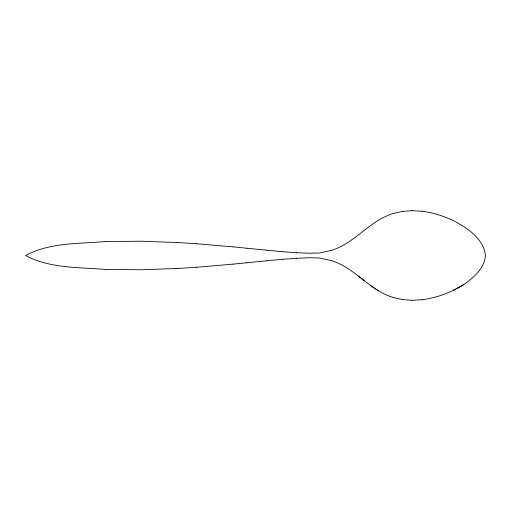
<?xml version="1.0" encoding="UTF-8"?>
<svg xmlns="http://www.w3.org/2000/svg" width="511" height="511" viewBox="0 0 511 511"><rect width="100%" height="100%" fill="white"/><g stroke="black" fill="none" stroke-linecap="round" stroke-linejoin="round"><path stroke-width="0.77" d="M422.15 299.746C436.784 297.824 450.862 292.605 463.368 284.793C473.512 277.818 484.409 268.645 485.45 255.5C483.559 238.445 467.412 228.11 453.564 220.701C443.637 215.974 433.053 212.729 422.15 211.254M453.564 290.299L463.343 284.793M331.447 250.371C355.158 243.115 369.849 220.171 393.764 213.362M393.738 213.362L402.611 211.413M331.473 250.371L319.586 252.99L308.906 253.232L296.418 252.741M246.756 262.775L266.966 260.757M233.003 264.136L246.781 262.775M266.94 260.757L282.379 259.313M233.029 264.136L196.448 267.266M402.585 211.413L412.115 210.685M282.353 259.313L296.444 258.259M177.771 268.46L196.48 267.266M412.09 300.315L422.175 299.746M105.764 241.543C79.084 243.843 49.727 242.406 25.55 255.5C49.848 268.582 78.975 267.17 105.764 269.457M177.796 268.46L140.755 269.782L105.739 269.457M296.418 258.259L308.931 257.768L319.618 258.01L331.473 260.629M105.739 241.543L140.781 241.218L177.796 242.54M412.09 210.685L422.175 211.254M177.771 242.54L196.48 243.734M282.353 251.687L296.444 252.741M402.585 299.587L412.115 300.315M196.448 243.734L233.029 246.864M266.94 250.243L282.379 251.687M233.003 246.864L246.781 248.225M246.756 248.225L266.966 250.243M393.738 297.638L402.611 299.587M393.764 297.638C369.836 290.855 355.158 267.892 331.447 260.629M370.871 285.764L377.993 290.548M358.518 276.151L364.1 280.565"/></g></svg>
